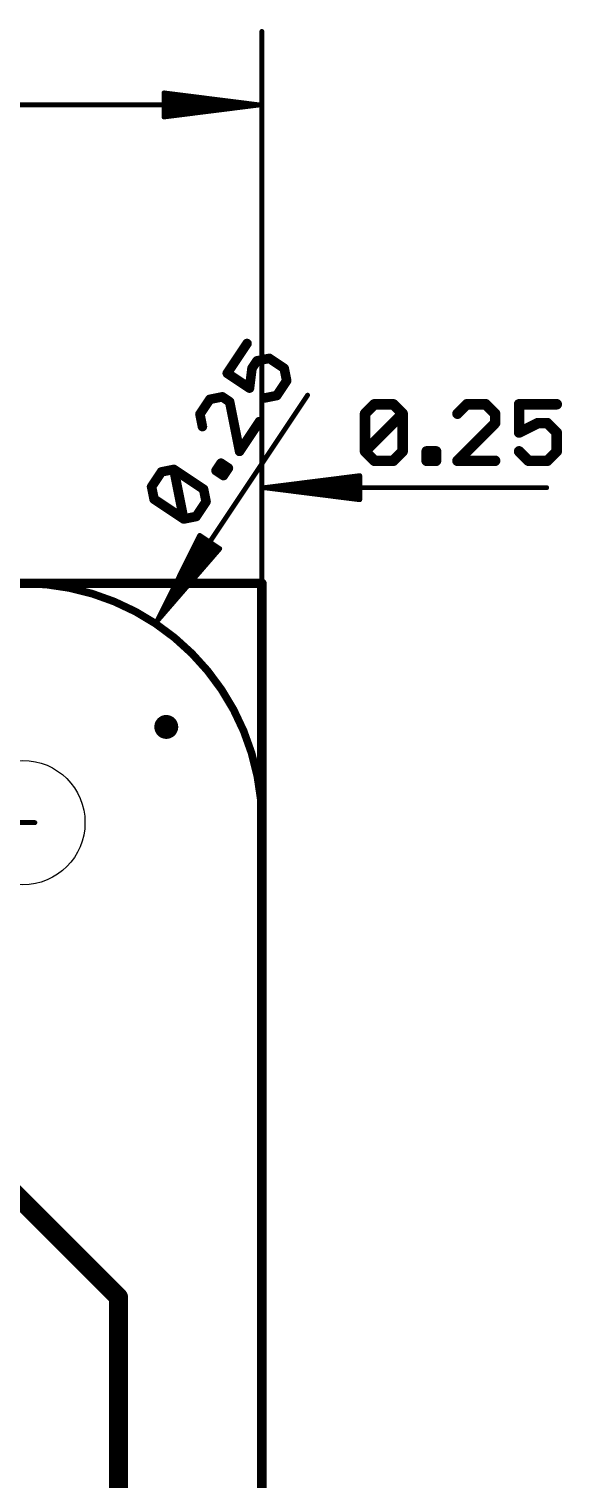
# Model space of a CAD drawing. Extents: x -12 to 110, y -16 to 66.
# Drawn here: x 95.41 to 109.57, y 27 to 65.52 of the extents above; entities that cross this region are included whole.
import ezdxf

# ---------------------------------------------------------------- set-up
doc = ezdxf.new("R2010")
doc.units = 0
for name, color, linetype in [('1', 12, 'CONTINUOUS'), ('16', 132, 'CONTINUOUS'), ('20', 53, 'CONTINUOUS'), ('23', 53, 'CONTINUOUS'), ('47', 253, 'CONTINUOUS')]:
    doc.layers.add(name, color=color, linetype=linetype)

# ---------------------------------------------------------------- blocks, each defined once
blk = doc.blocks.new('PIE')
at = {"const_width": 0.5}
blk.add_lwpolyline([(0, -0.25, 1), (0, 0.25, 1), (0, -0.25)], format="xyb", dxfattribs=at)

msp = doc.modelspace()

# ---------------------------------------------------------------- linework, layer by layer
at = {"layer": '1'}
for points, const_width in [([(0, 50.8), (101.6, 50.8)], 0.254), ([(101.6, 50.8), (101.6, 0)], 0.254), ([(93.9559, 35.687), (97.79, 31.8529)], 0.508), ([(97.79, 31.8529), (97.79, 24.2337)], 0.508)]:
    msp.add_lwpolyline(points, dxfattribs=dict(at, const_width=const_width))
for points, const_width in [([(101.6635, 50.8, 1), (101.5365, 50.8)], 0.127), ([(101.6, 50.7365, 1), (101.6, 50.8635)], 0.127), ([(97.917, 31.8529, 1), (97.663, 31.8529)], 0.254), ([(97.7002, 31.7631, 1), (97.8798, 31.9427)], 0.254)]:
    msp.add_lwpolyline(points, format="xyb", dxfattribs=dict(at, const_width=const_width))
at = {"layer": '16', "const_width": 0.254}
for points in [[(0, 50.8), (101.6, 50.8)], [(101.6, 50.8), (101.6, 0)]]:
    msp.add_lwpolyline(points, dxfattribs=at)
at = {"layer": '16', "const_width": 0.127}
for points in [[(101.6635, 50.8, 1), (101.5365, 50.8)], [(101.6, 50.7365, 1), (101.6, 50.8635)]]:
    msp.add_lwpolyline(points, format="xyb", dxfattribs=at)
at = {"layer": '20'}
for points, const_width in [([(101.6, 44.45, 0.4142), (95.25, 50.8)], 0.2032), ([(101.6508, 44.45, 1), (101.5492, 44.45)], 0.1016), ([(101.5492, 44.45, 1), (101.6508, 44.45)], 0.1016)]:
    msp.add_lwpolyline(points, format="xyb", dxfattribs=dict(at, const_width=const_width))
at = {"layer": '20', "const_width": 0.2032}
msp.add_lwpolyline([(101.6, 6.35), (101.6, 44.45)], dxfattribs=at)
at = {"layer": '20'}
msp.add_circle((95.25, 44.45), 1.651, dxfattribs=at)
at = {"layer": '23'}
msp.add_point((99.06, 46.99), dxfattribs=at)
at = {"layer": '47'}
for points, const_width in [([(101.6, 38.1), (101.6, 65.45)], 0.13), ([(0.065, 63.5), (101.535, 63.5)], 0.13), ([(101.535, 63.5), (99, 63.8192)], 0.13), ([(99, 63.8192), (99, 63.1808)], 0.13), ([(101.535, 63.5), (99, 63.76)], 0.13), ([(101.535, 63.5), (99, 63.63)], 0.13), ([(99, 63.1808), (101.535, 63.5)], 0.13), ([(99, 63.37), (101.535, 63.5)], 0.13), ([(99, 63.24), (101.535, 63.5)], 0.13), ([(101.2058, 57.1676), (100.6793, 56.378)], 0.254), ([(101.2714, 55.983), (101.3373, 56.5095)], 0.254), ([(101.3373, 56.5095), (101.469, 56.7069)], 0.254), ([(101.469, 56.7069), (101.798, 56.7726)], 0.254), ([(101.798, 56.7726), (102.1928, 56.5093)], 0.254), ([(102.1928, 56.5093), (102.2586, 56.1803)], 0.254), ([(100.6793, 56.378), (101.2714, 55.983)], 0.254), ([(102.2586, 56.1803), (101.9953, 55.7855)], 0.254), ([(98.8084, 49.7876), (102.8139, 55.7959)], 0.13), ([(100.5468, 55.7517), (100.2177, 55.6859)], 0.254), ([(100.7442, 55.62), (100.5468, 55.7517)], 0.254), ([(101.9953, 55.7855), (101.6662, 55.7197)], 0.254), ([(100.2177, 55.6859), (99.9544, 55.2912)], 0.254), ([(101.0072, 54.3039), (100.7442, 55.62)], 0.254), ([(104.3397, 55.3041), (104.5897, 55.5541)], 0.2794), ([(104.5897, 55.5541), (105.0896, 55.5541)], 0.2794), ([(105.0896, 55.5541), (105.3396, 55.3041)], 0.2794), ([(107.0454, 55.5541), (106.7954, 55.3041)], 0.2794), ([(107.5454, 55.5541), (107.0454, 55.5541)], 0.2794), ([(107.7954, 55.3041), (107.5454, 55.5541)], 0.2794), ([(109.4325, 55.5541), (108.4326, 55.5541)], 0.2794), ([(108.4326, 55.5541), (108.4326, 54.8041)], 0.2794), ([(99.9544, 55.2912), (100.0202, 54.9621)], 0.254), ([(101.5338, 55.0935), (101.0072, 54.3039)], 0.254), ([(101.6, 44.45), (101.6, 55.29)], 0.13), ([(104.3397, 54.3042), (104.3397, 55.3041)], 0.2794), ([(104.3397, 54.3042), (105.3396, 55.3041)], 0.2794), ([(105.3396, 55.3041), (105.3396, 54.3042)], 0.2794), ([(106.7954, 54.0542), (107.7954, 55.0541)], 0.2794), ([(107.7954, 55.0541), (107.7954, 55.3041)], 0.2794), ([(108.4326, 54.8041), (108.9326, 55.0541)], 0.2794), ([(108.9326, 55.0541), (109.1825, 55.0541)], 0.2794), ([(109.1825, 55.0541), (109.4325, 54.8041)], 0.2794), ([(109.4325, 54.8041), (109.4325, 54.3042)], 0.2794), ([(104.5897, 54.0542), (104.3397, 54.3042)], 0.2794), ([(105.3396, 54.3042), (105.0896, 54.0542)], 0.2794), ([(105.9769, 54.0542), (105.9769, 54.3042)], 0.2794), ([(105.9769, 54.3042), (106.2268, 54.3042)], 0.2794), ([(106.2268, 54.3042), (106.2268, 54.0542)], 0.2794), ([(108.6826, 54.0542), (108.4326, 54.3042)], 0.2794), ([(109.4325, 54.3042), (109.1825, 54.0542)], 0.2794), ([(98.933, 53.7596), (99.2621, 53.8254)], 0.254), ([(99.2621, 53.8254), (100.0517, 53.2988)], 0.254), ([(99.5251, 52.5092), (99.2621, 53.8254)], 0.254), ([(100.3816, 53.7934), (100.5132, 53.9908)], 0.254), ([(100.579, 53.6618), (100.3816, 53.7934)], 0.254), ([(100.5132, 53.9908), (100.7106, 53.8592)], 0.254), ([(100.7106, 53.8592), (100.579, 53.6618)], 0.254), ([(105.0896, 54.0542), (104.5897, 54.0542)], 0.2794), ([(106.2268, 54.0542), (105.9769, 54.0542)], 0.2794), ([(107.7954, 54.0542), (106.7954, 54.0542)], 0.2794), ([(109.1825, 54.0542), (108.6826, 54.0542)], 0.2794), ([(98.6698, 53.3648), (98.933, 53.7596)], 0.254), ([(101.665, 53.34), (104.2, 53.6592)], 0.13), ([(101.665, 53.34), (104.2, 53.6)], 0.13), ([(101.665, 53.34), (104.2, 53.47)], 0.13), ([(104.2, 53.6592), (104.2, 53.0208)], 0.13), ([(98.7355, 53.0358), (98.6698, 53.3648)], 0.254), ([(99.5251, 52.5092), (98.7355, 53.0358)], 0.254), ([(100.0517, 53.2988), (100.1174, 52.9697)], 0.254), ([(101.665, 53.34), (109.1628, 53.34)], 0.13), ([(104.2, 53.0208), (101.665, 53.34)], 0.13), ([(104.2, 53.21), (101.665, 53.34)], 0.13), ([(104.2, 53.08), (101.665, 53.34)], 0.13), ([(100.1174, 52.9697), (99.8541, 52.575)], 0.254), ([(99.8541, 52.575), (99.5251, 52.5092)], 0.254), ([(98.8084, 49.7876), (99.9489, 52.0739)], 0.13), ([(98.8084, 49.7876), (99.9982, 52.0411)], 0.13), ([(98.8084, 49.7876), (100.1064, 51.969)], 0.13), ([(99.9489, 52.0739), (100.4802, 51.7198)], 0.13), ([(100.3227, 51.8247), (98.8084, 49.7876)], 0.13), ([(100.4309, 51.7526), (98.8084, 49.7876)], 0.13), ([(100.4802, 51.7198), (98.8084, 49.7876)], 0.13), ([(94.9308, 44.45), (95.5692, 44.45)], 0.13)]:
    msp.add_lwpolyline(points, dxfattribs=dict(at, const_width=const_width))
for points, const_width in [([(101.6325, 65.45, 1), (101.5675, 65.45)], 0.065), ([(99.0041, 63.8515, 1), (98.9959, 63.787)], 0.065), ([(99.0325, 63.8192, 1), (98.9675, 63.8192)], 0.065), ([(99.0033, 63.7923, 1), (98.9967, 63.7277)], 0.065), ([(99.0017, 63.6625, 1), (98.9983, 63.5975)], 0.065), ([(101.5391, 63.4678, 1), (101.5309, 63.5322)], 0.065), ([(101.5309, 63.4678, 1), (101.5391, 63.5322)], 0.065), ([(101.5383, 63.4677, 1), (101.5317, 63.5323)], 0.065), ([(101.5317, 63.4677, 1), (101.5383, 63.5323)], 0.065), ([(101.5333, 63.4675, 1), (101.5367, 63.5325)], 0.065), ([(101.5367, 63.4675, 1), (101.5333, 63.5325)], 0.065), ([(101.535, 63.4675, 1), (101.535, 63.5325)], 0.065), ([(98.9983, 63.4025, 1), (99.0017, 63.3375)], 0.065), ([(98.9967, 63.2723, 1), (99.0033, 63.2077)], 0.065), ([(98.9959, 63.213, 1), (99.0041, 63.1485)], 0.065), ([(98.9675, 63.1808, 1), (99.0325, 63.1808)], 0.065), ([(101.2587, 57.1323, 1), (101.153, 57.2028)], 0.127), ([(101.4004, 56.5016, 1), (101.2743, 56.5173)], 0.127), ([(101.4565, 56.7691, 1), (101.4814, 56.6446)], 0.127), ([(101.5218, 56.6716, 1), (101.4162, 56.7421)], 0.127), ([(101.8333, 56.8254, 1), (101.7628, 56.7198)], 0.127), ([(101.8105, 56.7103, 1), (101.7856, 56.8349)], 0.127), ([(102.2551, 56.5218, 1), (102.1306, 56.4969)], 0.127), ([(102.1576, 56.4565, 1), (102.2281, 56.5621)], 0.127), ([(100.7145, 56.4308, 1), (100.644, 56.3251)], 0.127), ([(100.6264, 56.4132, 1), (100.7321, 56.3427)], 0.127), ([(101.2845, 56.5447, 1), (101.3902, 56.4742)], 0.127), ([(102.1963, 56.1678, 1), (102.3208, 56.1927)], 0.127), ([(102.3114, 56.145, 1), (102.2057, 56.2155)], 0.127), ([(100.582, 55.8045, 1), (100.5115, 55.6989)], 0.127), ([(100.5592, 55.6894, 1), (100.5343, 55.814)], 0.127), ([(101.2084, 55.9909, 1), (101.3345, 55.9751)], 0.127), ([(101.2362, 55.9302, 1), (101.3067, 56.0358)], 0.127), ([(101.9425, 55.8207, 1), (102.0481, 55.7502)], 0.127), ([(102.0077, 55.7232, 1), (101.9828, 55.8477)], 0.127), ([(102.841, 55.7779, 1), (102.7869, 55.8139)], 0.065), ([(100.2053, 55.7482, 1), (100.2302, 55.6237)], 0.127), ([(100.2706, 55.6507, 1), (100.1649, 55.7212)], 0.127), ([(100.8064, 55.6325, 1), (100.6819, 55.6076)], 0.127), ([(100.7089, 55.5672, 1), (100.7794, 55.6729)], 0.127), ([(101.6538, 55.782, 1), (101.6787, 55.6575)], 0.127), ([(104.5897, 55.6239, 1), (104.5897, 55.4842)], 0.1397), ([(104.6391, 55.5047, 1), (104.5403, 55.6035)], 0.1397), ([(105.139, 55.6035, 1), (105.0402, 55.5047)], 0.1397), ([(105.0896, 55.4842, 1), (105.0896, 55.6239)], 0.1397), ([(107.0454, 55.6239, 1), (107.0454, 55.4842)], 0.1397), ([(107.0948, 55.5047, 1), (106.996, 55.6035)], 0.1397), ([(107.5948, 55.6035, 1), (107.496, 55.5047)], 0.1397), ([(107.5454, 55.4842, 1), (107.5454, 55.6239)], 0.1397), ([(108.5024, 55.5541, 1), (108.3627, 55.5541)], 0.1397), ([(108.4326, 55.6239, 1), (108.4326, 55.4842)], 0.1397), ([(109.4325, 55.4842, 1), (109.4325, 55.6239)], 0.1397), ([(99.9016, 55.3264, 1), (100.0073, 55.2559)], 0.127), ([(100.0167, 55.3036, 1), (99.8922, 55.2787)], 0.127), ([(101.5866, 55.0582, 1), (101.4809, 55.1287)], 0.127), ([(101.6325, 55.29, 1), (101.5675, 55.29)], 0.065), ([(104.2903, 55.3535, 1), (104.3891, 55.2547)], 0.1397), ([(104.4096, 55.3041, 1), (104.2699, 55.3041)], 0.1397), ([(105.4095, 55.3041, 1), (105.2698, 55.3041)], 0.1397), ([(105.389, 55.2547, 1), (105.2902, 55.3535)], 0.1397), ([(105.2902, 55.2547, 1), (105.389, 55.3535)], 0.1397), ([(106.746, 55.3535, 1), (106.8448, 55.2547)], 0.1397), ([(107.8652, 55.3041, 1), (107.7255, 55.3041)], 0.1397), ([(107.7255, 55.0541, 1), (107.8652, 55.0541)], 0.1397), ([(107.746, 55.2547, 1), (107.8447, 55.3535)], 0.1397), ([(107.8447, 55.0047, 1), (107.746, 55.1035)], 0.1397), ([(108.9326, 55.124, 1), (108.9326, 54.9843)], 0.1397), ([(108.9638, 54.9916, 1), (108.9013, 55.1166)], 0.1397), ([(109.2319, 55.1035, 1), (109.1331, 55.0047)], 0.1397), ([(109.1825, 54.9843, 1), (109.1825, 55.124)], 0.1397), ([(99.9579, 54.9497, 1), (100.0825, 54.9745)], 0.127), ([(108.3627, 54.8041, 1), (108.5024, 54.8041)], 0.1397), ([(108.4014, 54.8666, 1), (108.4638, 54.7417)], 0.1397), ([(109.5024, 54.8041, 1), (109.3627, 54.8041)], 0.1397), ([(109.3831, 54.7547, 1), (109.4819, 54.8535)], 0.1397), ([(100.9543, 54.3391, 1), (101.06, 54.2686)], 0.127), ([(100.9449, 54.2914, 1), (101.0694, 54.3163)], 0.127), ([(104.3891, 54.3536, 1), (104.2903, 54.2548)], 0.1397), ([(104.2903, 54.3536, 1), (104.3891, 54.2548)], 0.1397), ([(104.2699, 54.3042, 1), (104.4096, 54.3042)], 0.1397), ([(105.2698, 54.3042, 1), (105.4095, 54.3042)], 0.1397), ([(105.389, 54.2548, 1), (105.2902, 54.3536)], 0.1397), ([(106.0467, 54.3042, 1), (105.907, 54.3042)], 0.1397), ([(105.9769, 54.374, 1), (105.9769, 54.2343)], 0.1397), ([(106.2967, 54.3042, 1), (106.157, 54.3042)], 0.1397), ([(106.2268, 54.2343, 1), (106.2268, 54.374)], 0.1397), ([(108.482, 54.3536, 1), (108.3832, 54.2548)], 0.1397), ([(109.3627, 54.3042, 1), (109.5024, 54.3042)], 0.1397), ([(109.4819, 54.2548, 1), (109.3831, 54.3536)], 0.1397), ([(99.3244, 53.8378, 1), (99.1998, 53.8129)], 0.127), ([(99.2973, 53.8782, 1), (99.2269, 53.7725)], 0.127), ([(99.2745, 53.7631, 1), (99.2496, 53.8876)], 0.127), ([(100.4168, 53.8462, 1), (100.3463, 53.7406)], 0.127), ([(100.5484, 54.0436, 1), (100.478, 53.938)], 0.127), ([(100.566, 53.9556, 1), (100.4604, 54.026)], 0.127), ([(100.7634, 53.8239, 1), (100.6578, 53.8944)], 0.127), ([(100.6754, 53.8063, 1), (100.7458, 53.912)], 0.127), ([(104.5897, 54.1241, 1), (104.5897, 53.9843)], 0.1397), ([(104.5403, 54.0048, 1), (104.6391, 54.1036)], 0.1397), ([(105.0402, 54.1036, 1), (105.139, 54.0048)], 0.1397), ([(105.0896, 53.9843, 1), (105.0896, 54.1241)], 0.1397), ([(105.9769, 54.1241, 1), (105.9769, 53.9843)], 0.1397), ([(105.907, 54.0542, 1), (106.0467, 54.0542)], 0.1397), ([(106.157, 54.0542, 1), (106.2967, 54.0542)], 0.1397), ([(106.2268, 53.9843, 1), (106.2268, 54.1241)], 0.1397), ([(106.7954, 54.1241, 1), (106.7954, 53.9843)], 0.1397), ([(106.746, 54.1036, 1), (106.8448, 54.0048)], 0.1397), ([(107.7954, 53.9843, 1), (107.7954, 54.1241)], 0.1397), ([(108.6826, 54.1241, 1), (108.6826, 53.9843)], 0.1397), ([(108.6332, 54.0048, 1), (108.732, 54.1036)], 0.1397), ([(109.1331, 54.1036, 1), (109.2319, 54.0048)], 0.1397), ([(109.1825, 53.9843, 1), (109.1825, 54.1241)], 0.1397), ([(98.9206, 53.8219, 1), (98.9455, 53.6974)], 0.127), ([(98.9859, 53.7244, 1), (98.8802, 53.7949)], 0.127), ([(100.3287, 53.8286, 1), (100.4344, 53.7582)], 0.127), ([(100.5261, 53.697, 1), (100.6318, 53.6265)], 0.127), ([(100.5437, 53.6089, 1), (100.6142, 53.7146)], 0.127), ([(104.2325, 53.6592, 1), (104.1675, 53.6592)], 0.065), ([(104.2041, 53.627, 1), (104.1959, 53.6915)], 0.065), ([(104.2033, 53.5677, 1), (104.1967, 53.6323)], 0.065), ([(104.2017, 53.4375, 1), (104.1983, 53.5025)], 0.065), ([(98.6169, 53.4001, 1), (98.7226, 53.3296)], 0.127), ([(98.732, 53.3773, 1), (98.6075, 53.3524)], 0.127), ([(98.7707, 53.0886, 1), (98.7003, 52.983)], 0.127), ([(100.114, 53.3112, 1), (99.9894, 53.2863)], 0.127), ([(100.0164, 53.246, 1), (100.0869, 53.3516)], 0.127), ([(101.665, 53.3725, 1), (101.665, 53.3075)], 0.065), ([(101.6691, 53.3722, 1), (101.6609, 53.3078)], 0.065), ([(101.6633, 53.3725, 1), (101.6667, 53.3075)], 0.065), ([(101.6667, 53.3725, 1), (101.6633, 53.3075)], 0.065), ([(101.6683, 53.3723, 1), (101.6617, 53.3077)], 0.065), ([(101.6617, 53.3723, 1), (101.6683, 53.3077)], 0.065), ([(101.6609, 53.3722, 1), (101.6691, 53.3078)], 0.065), ([(104.1983, 53.1775, 1), (104.2017, 53.2425)], 0.065), ([(109.1628, 53.3075, 1), (109.1628, 53.3725)], 0.065), ([(98.6732, 53.0234, 1), (98.7978, 53.0482)], 0.127), ([(100.0552, 52.9573, 1), (100.1797, 52.9822)], 0.127), ([(100.1703, 52.9345, 1), (100.0646, 53.005)], 0.127), ([(104.1675, 53.0208, 1), (104.2325, 53.0208)], 0.065), ([(104.1959, 52.9885, 1), (104.2041, 53.053)], 0.065), ([(104.1967, 53.0477, 1), (104.2033, 53.1123)], 0.065), ([(99.5127, 52.5715, 1), (99.5375, 52.4469)], 0.127), ([(99.4628, 52.4968, 1), (99.5874, 52.5216)], 0.127), ([(99.4899, 52.4564, 1), (99.5603, 52.562)], 0.127), ([(99.8013, 52.6102, 1), (99.907, 52.5397)], 0.127), ([(99.8666, 52.5127, 1), (99.8417, 52.6372)], 0.127), ([(99.967, 52.101, 1), (99.9309, 52.0469)], 0.065), ([(99.978, 52.0594, 1), (99.9199, 52.0884)], 0.065), ([(100.027, 52.0259, 1), (99.9695, 52.0562)], 0.065), ([(100.1343, 51.9523, 1), (100.0785, 51.9856)], 0.065), ([(100.3488, 51.8054, 1), (100.2967, 51.8441)], 0.065), ([(100.456, 51.7319, 1), (100.4058, 51.7733)], 0.065), ([(100.5048, 51.6985, 1), (100.4556, 51.741)], 0.065), ([(100.4622, 51.6927, 1), (100.4982, 51.7468)], 0.065), ([(98.7838, 49.8089, 1), (98.833, 49.7663)], 0.065), ([(98.7833, 49.8083, 1), (98.8335, 49.7669)], 0.065), ([(98.7823, 49.807, 1), (98.8345, 49.7682)], 0.065), ([(98.7805, 49.8042, 1), (98.8363, 49.771)], 0.065), ([(98.7797, 49.8028, 1), (98.8371, 49.7724)], 0.065), ([(98.7793, 49.8021, 1), (98.8375, 49.7731)], 0.065), ([(98.7814, 49.8056, 1), (98.8354, 49.7696)], 0.065), ([(95.5692, 44.4175, 1), (95.5692, 44.4825)], 0.065), ([(101.5675, 44.45, 1), (101.6325, 44.45)], 0.065), ([(101.5675, 38.1, 1), (101.6325, 38.1)], 0.065)]:
    msp.add_lwpolyline(points, format="xyb", dxfattribs=dict(at, const_width=const_width))

# ---------------------------------------------------------------- block references
at = {"layer": '1', "xscale": 0.635, "yscale": 0.635}
msp.add_blockref('PIE', (99.06, 46.99), dxfattribs=at)

doc.saveas('drawing.dxf')
